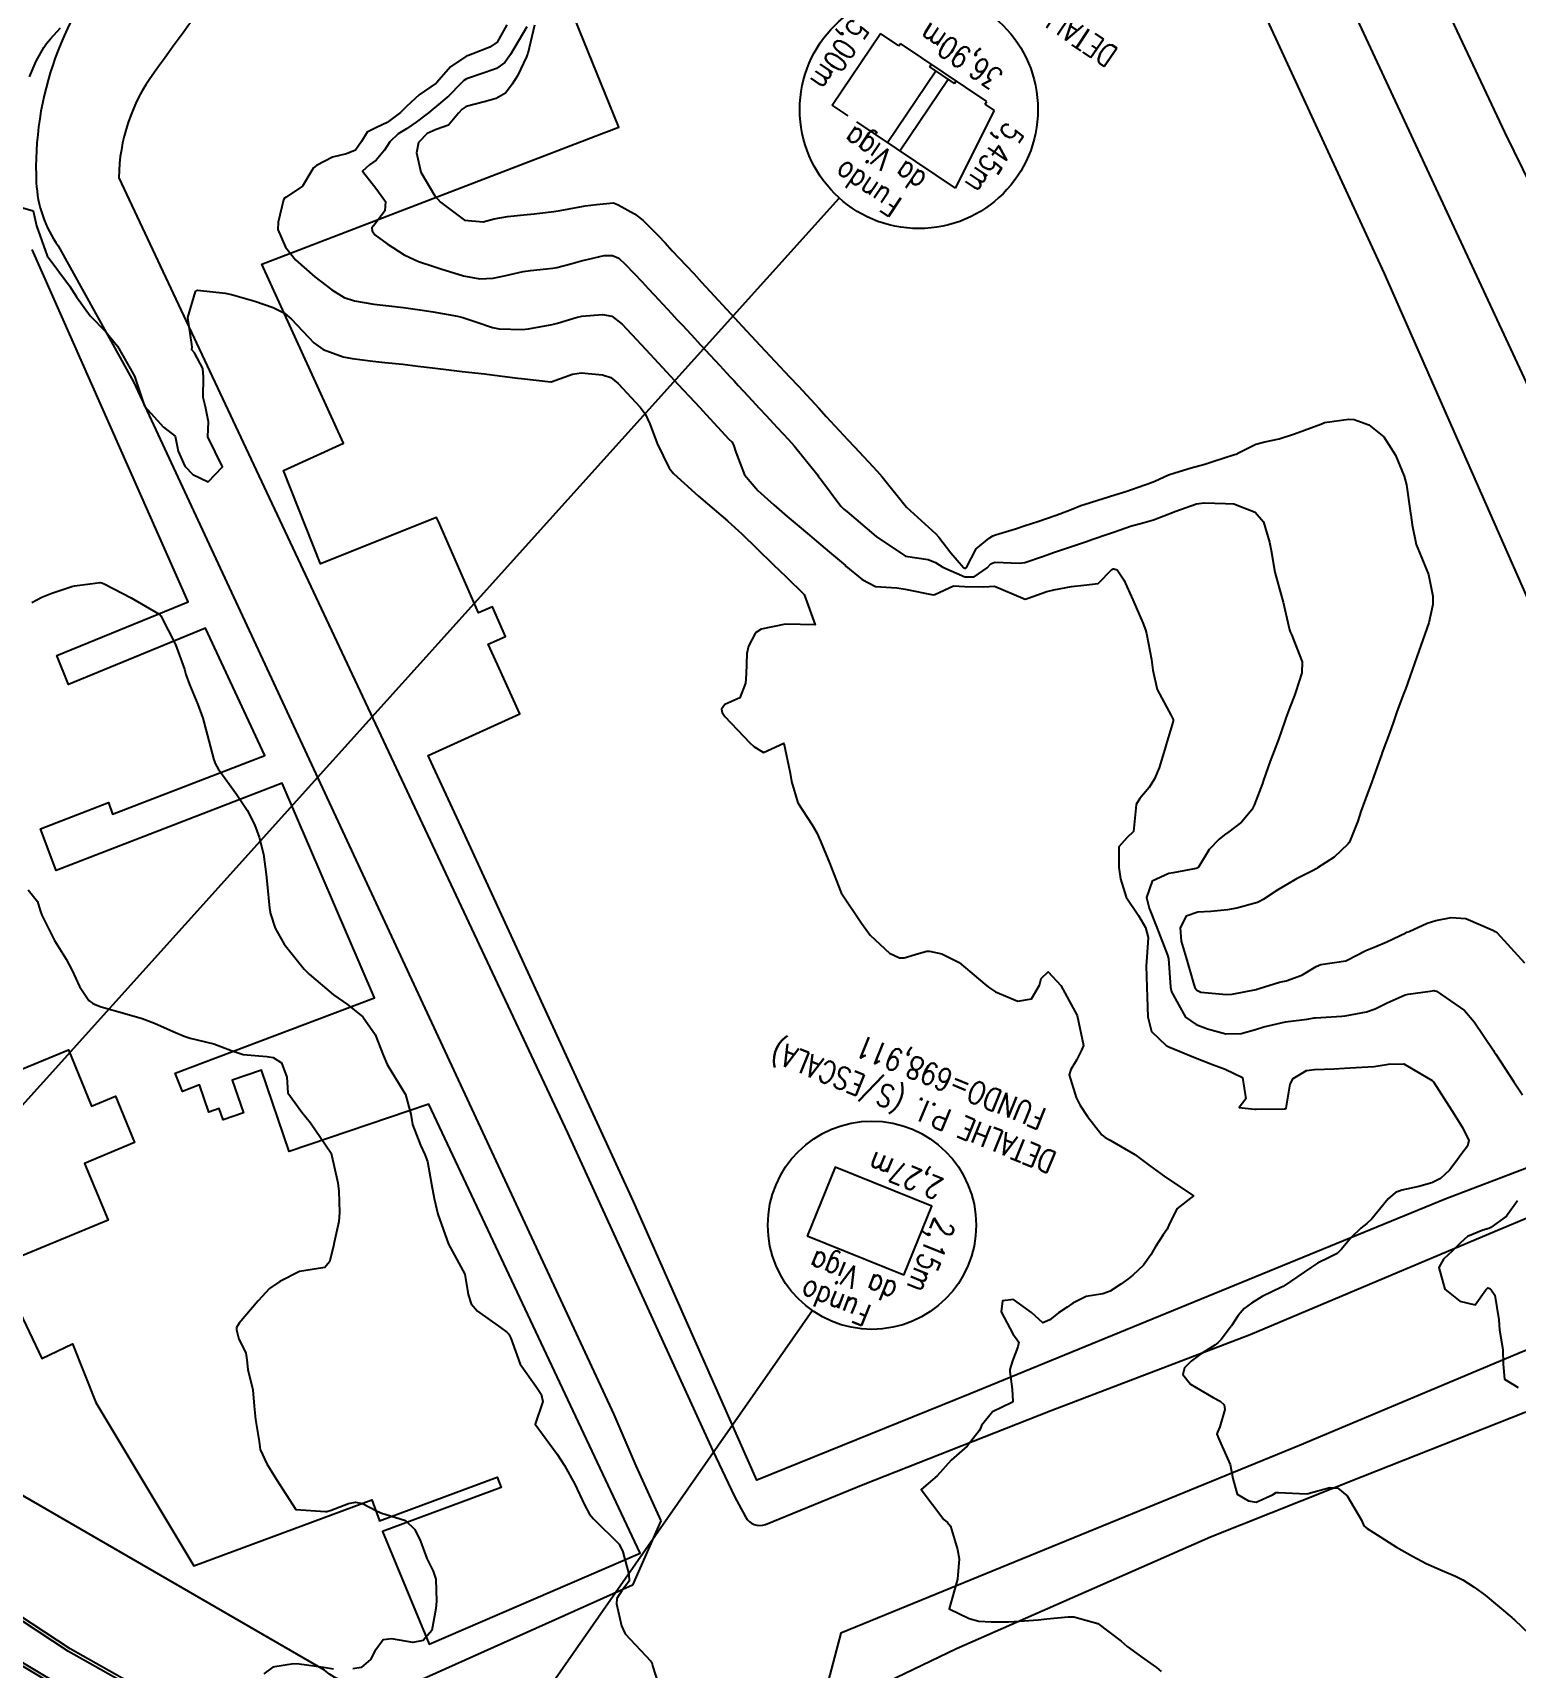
# Model space of a CAD drawing. Header units: metres. Extents: x 286371 to 293043, y 7462578 to 7466404.
# Drawn here: x 289140.2 to 289239.9, y 7464762.9 to 7464872.8 of the extents above; entities that cross this region are included whole.
import ezdxf

# ---------------------------------------------------------------- set-up
doc = ezdxf.new("R2010")
doc.units = ezdxf.units.M
doc.header["$MEASUREMENT"] = 0
doc.linetypes.add('CONTINUO', pattern=[0])
doc.linetypes.add('TRACEJADO', pattern=[8.7, 8, -0.7])
for name, color, linetype in [('Canteiro', 45, 'Continuous'), ('Curvas de Nivel 1m', 11, 'Continuous'), ('Curvas de Nivel 5m', 15, 'Continuous'), ('Edificações', 30, 'Continuous'), ('TEXTO', 45, 'Continuous'), ('Vias primárias', 230, 'Continuous')]:
    doc.layers.add(name, color=color, linetype=linetype)
doc.styles.add('ROMANS', font='romans', dxfattribs={"height": 0.2})

msp = doc.modelspace()

# ---------------------------------------------------------------- linework, layer by layer
at = {"layer": 'Canteiro'}
msp.add_lwpolyline([(289139.5, 7464763.28), (289151.4, 7464756.13, 1.06747), (289152.57, 7464758.4), (289142.59, 7464764.03), (289128.95, 7464773)], format="xyb", dxfattribs=at)
at = {"layer": 'Curvas de Nivel 1m', "flags": 128}
for points, elevation in [([(289172.04, 7464873.35), (289171.38, 7464872.18), (289170.9, 7464871.84), (289169.76, 7464871.39), (289169.47, 7464871.29), (289169.36, 7464871.25), (289168.25, 7464870.52), (289167.33, 7464869.47), (289167.31, 7464869.44), (289167.28, 7464869.43), (289166.14, 7464868.63), (289165.31, 7464867.88), (289165.1, 7464867.66), (289164.9, 7464867.46), (289163.99, 7464866.78), (289163.29, 7464866.44), (289162.66, 7464866.12), (289162.27, 7464865.5), (289161.86, 7464864.91), (289161.26, 7464864.68), (289160.33, 7464864.45), (289159.25, 7464863.89), (289159.05, 7464863.74), (289158.93, 7464863.55), (289158.3, 7464862.49), (289157.22, 7464861.77), (289157.09, 7464861.7), (289157.02, 7464861.58), (289156.68, 7464860.09), (289156.65, 7464859.58), (289157.17, 7464858.39), (289157.83, 7464857.56), (289159.13, 7464856.41), (289160.28, 7464855.53), (289161.11, 7464855.02), (289161.81, 7464854.79), (289163.1, 7464854.58), (289164.12, 7464854.45), (289165.1, 7464854.34), (289166.36, 7464854.17), (289167.09, 7464854.06), (289168.72, 7464853.77), (289169.09, 7464853.67), (289169.95, 7464853.38), (289171.08, 7464853.01), (289171.53, 7464852.91), (289173.08, 7464852.86), (289173.5, 7464852.91), (289175.08, 7464853.2), (289175.17, 7464853.22), (289175.44, 7464853.3), (289176.69, 7464853.68), (289177.09, 7464853.76), (289178.47, 7464853.88), (289179.09, 7464853.77), (289179.78, 7464853.23), (289181.06, 7464851.85), (289181.67, 7464851.21), (289183.03, 7464849.74), (289183.55, 7464849.18), (289185, 7464847.62), (289185.44, 7464847.15), (289186.97, 7464845.5), (289187.15, 7464845.31), (289187.28, 7464845.12), (289187.44, 7464844.63), (289188.01, 7464843.11), (289188.91, 7464842.04), (289189.99, 7464841.08), (289190.88, 7464840.3), (289191.56, 7464839.74), (289192.38, 7464839.04), (289192.86, 7464838.64), (289193.73, 7464837.9), (289194.79, 7464837), (289194.81, 7464836.97), (289194.83, 7464836.96), (289195.91, 7464836.07), (289196.81, 7464835.6), (289198.25, 7464835.5), (289198.81, 7464835.42), (289200.69, 7464835.03), (289200.81, 7464835.06), (289202.06, 7464835.64), (289202.81, 7464835.59), (289204.09, 7464835.58), (289204.82, 7464835.61), (289206.71, 7464834.82), (289206.8, 7464834.76), (289206.88, 7464834.74), (289207.08, 7464834.81), (289208.34, 7464835.26), (289208.81, 7464835.38), (289209.99, 7464835.59), (289210.82, 7464835.68), (289211.77, 7464835.79), (289212.69, 7464836.73), (289212.78, 7464836.78), (289212.83, 7464836.79), (289213.06, 7464836.72), (289213.5, 7464836.04), (289214.1, 7464834.7), (289214.78, 7464833.15), (289214.95, 7464832.69), (289215.02, 7464832.44), (289215.36, 7464830.69), (289215.45, 7464829.97), (289215.75, 7464828.68), (289216.69, 7464826.93), (289216.81, 7464826.66), (289216.81, 7464826.54), (289216.68, 7464826.09), (289216.35, 7464824.98), (289216.27, 7464824.67), (289215.88, 7464823.42), (289215.57, 7464822.68), (289215.2, 7464822.09), (289214.59, 7464821.35), (289214.34, 7464820.94), (289214.3, 7464820.7), (289214.15, 7464819.12), (289213.71, 7464818.71), (289213.17, 7464818.09), (289213.17, 7464816.71), (289213.27, 7464815.96), (289213.66, 7464814.71), (289214.48, 7464813.49), (289214.95, 7464812.69), (289215.13, 7464812), (289215.05, 7464810.69), (289215.01, 7464810.1), (289215.04, 7464808.68), (289215.07, 7464808), (289215.12, 7464806.68), (289215.37, 7464805.7), (289216.35, 7464804.75), (289216.52, 7464804.66), (289218.33, 7464803.93), (289219.47, 7464803.47), (289220.32, 7464803.16), (289221.48, 7464802.59), (289221.7, 7464801.17), (289221.25, 7464800.59), (289222.28, 7464800.47), (289222.39, 7464800.46), (289224.28, 7464800.49), (289224.33, 7464800.5), (289224.41, 7464800.54), (289224.69, 7464802.15), (289224.88, 7464802.54), (289225.77, 7464803.07), (289226.32, 7464803.14), (289227.63, 7464803.18), (289228.33, 7464803.22), (289229.5, 7464803.29), (289230.33, 7464803.34), (289231.28, 7464803.49), (289232.33, 7464803.51), (289234.23, 7464802.4), (289234.31, 7464802.3), (289235.54, 7464800.38), (289236.26, 7464799.23), (289236.68, 7464798.36), (289236.61, 7464797.99), (289236.23, 7464797.49), (289235.75, 7464796.84), (289235.4, 7464796.38), (289234.79, 7464795.8), (289234.2, 7464795.51), (289233.33, 7464795.28), (289232.19, 7464795.03), (289231.77, 7464794.86), (289231.27, 7464794.44), (289230.77, 7464793.85), (289230.16, 7464793.1), (289229.84, 7464792.78), (289229.44, 7464792.47), (289228.78, 7464791.84), (289228.13, 7464791.07), (289227.84, 7464790.78), (289227.31, 7464790.5), (289226.51, 7464790.11), (289226.11, 7464789.86), (289224.21, 7464788.55), (289224.09, 7464788.5), (289222.79, 7464787.87), (289222.08, 7464787.43), (289221.59, 7464787.07), (289221.19, 7464786.6), (289220.75, 7464785.9), (289220.04, 7464784.99), (289219.85, 7464784.8), (289219.61, 7464784.62), (289218.65, 7464784.01), (289218.02, 7464783.54), (289217.58, 7464783.08), (289217.48, 7464782.65), (289217.99, 7464782), (289219.51, 7464781.1), (289219.98, 7464780.85), (289220.24, 7464780.61), (289220.29, 7464780.28), (289219.95, 7464779.13), (289219.8, 7464778.77), (289219.76, 7464778.62), (289219.94, 7464778.2), (289220.65, 7464776.6), (289220.84, 7464775.66), (289221.11, 7464774.6), (289221.88, 7464774.14), (289222.4, 7464774.05), (289223.5, 7464774.56), (289223.74, 7464774.7), (289223.89, 7464774.71), (289225.79, 7464774.62), (289225.89, 7464774.64), (289227.35, 7464775.04), (289227.89, 7464775), (289228.52, 7464774.48), (289229.47, 7464772.86), (289229.64, 7464772.47), (289229.85, 7464772.29), (289230.29, 7464772.02), (289231.83, 7464771.03), (289232.91, 7464770.42), (289233.82, 7464769.94), (289234.89, 7464769.46), (289235.8, 7464769.09), (289236.28, 7464768.84), (289237.04, 7464768.35), (289237.78, 7464767.82), (289239.58, 7464766.31), (289239.67, 7464766.22), (289239.75, 7464766.15), (289241.72, 7464764.27)], 697), ([(289173.39, 7464873.2), (289172.29, 7464871.35), (289171.91, 7464870.8), (289171.35, 7464870.4), (289170.59, 7464870.13), (289169.34, 7464869.72), (289169.14, 7464869.6), (289168.94, 7464869.4), (289168.15, 7464868.58), (289167.31, 7464867.88), (289167.06, 7464867.68), (289166.78, 7464867.43), (289165.94, 7464866.8), (289165.29, 7464866.36), (289164.74, 7464866.01), (289164.17, 7464865.47), (289163.81, 7464864.93), (289163.26, 7464864.24), (289162.81, 7464863.93), (289162.35, 7464863.5), (289163.23, 7464862.36), (289163.89, 7464861.47), (289163.84, 7464860.84), (289163.18, 7464859.97), (289162.96, 7464859.71), (289162.98, 7464859.49), (289163.17, 7464859.23), (289164, 7464858.63), (289165.15, 7464857.89), (289166.11, 7464857.44), (289167.14, 7464857.09), (289167.61, 7464856.94), (289169.13, 7464856.48), (289170.23, 7464856.28), (289171.13, 7464856.31), (289171.98, 7464856.5), (289173.14, 7464856.76), (289173.63, 7464856.84), (289175.14, 7464856.99), (289175.4, 7464857.04), (289176.33, 7464857.29), (289176.97, 7464857.45), (289177.15, 7464857.5), (289178.57, 7464857.84), (289179.15, 7464857.85), (289179.56, 7464857.65), (289180.01, 7464857.23), (289181.13, 7464856.06), (289181.54, 7464855.62), (289181.93, 7464855.2), (289183.1, 7464853.95), (289183.46, 7464853.55), (289183.82, 7464853.17), (289184.43, 7464852.52), (289185.06, 7464851.83), (289185.39, 7464851.48), (289185.7, 7464851.14), (289186.36, 7464850.44), (289187.03, 7464849.71), (289187.32, 7464849.41), (289187.58, 7464849.11), (289188.27, 7464848.36), (289189, 7464847.58), (289189.47, 7464847.08), (289190.2, 7464846.29), (289190.97, 7464845.47), (289191.34, 7464845.05), (289192.93, 7464843.08), (289192.97, 7464843.02), (289193.12, 7464842.83), (289194.49, 7464841), (289194.69, 7464840.8), (289194.89, 7464840.63), (289196.86, 7464838.96), (289198.84, 7464837.63), (289200.35, 7464837.4), (289200.84, 7464837.2), (289201.33, 7464836.9), (289202.82, 7464836.25), (289203.45, 7464836.24), (289204.31, 7464836.85), (289204.56, 7464837.13), (289204.84, 7464837.24), (289206.49, 7464837.17), (289206.84, 7464837.21), (289208.03, 7464837.61), (289208.85, 7464837.9), (289209.51, 7464838.12), (289210.86, 7464838.58), (289210.99, 7464838.63), (289211.35, 7464838.75), (289212.47, 7464839.13), (289212.87, 7464839.27), (289213.95, 7464839.64), (289214.88, 7464839.9), (289215.5, 7464840.08), (289216.89, 7464840.61), (289216.93, 7464840.63), (289217.01, 7464840.66), (289218.39, 7464841.15), (289218.9, 7464841.22), (289220.33, 7464841.18), (289220.9, 7464841.14), (289222.33, 7464840.58), (289222.88, 7464839.94), (289223.3, 7464838.57), (289223.41, 7464838.01), (289223.66, 7464836.56), (289223.96, 7464835.41), (289224.21, 7464834.55), (289224.64, 7464832.68), (289224.69, 7464832.55), (289224.77, 7464832.37), (289225.5, 7464830.53), (289225.47, 7464829.79), (289225.06, 7464828.54), (289224.97, 7464828.27), (289224.69, 7464827.54), (289224.41, 7464826.82), (289224.32, 7464826.55), (289223.89, 7464825.32), (289223.6, 7464824.56), (289223.34, 7464823.85), (289222.9, 7464822.57), (289222.83, 7464822.36), (289222.6, 7464821.78), (289222.27, 7464820.9), (289222.11, 7464820.58), (289221.41, 7464819.75), (289220.56, 7464819.1), (289220.26, 7464818.9), (289219.9, 7464818.61), (289219.25, 7464817.91), (289218.53, 7464816.74), (289218.48, 7464816.68), (289218.37, 7464816.64), (289216.83, 7464816.35), (289216.52, 7464816.3), (289215.4, 7464815.79), (289215.02, 7464814.69), (289215.2, 7464813.97), (289215.73, 7464812.68), (289216.44, 7464810.82), (289216.49, 7464810.66), (289216.51, 7464810.59), (289216.64, 7464808.66), (289216.7, 7464808.36), (289217.65, 7464806.65), (289218.37, 7464806.17), (289219.12, 7464805.86), (289220.36, 7464805.54), (289221.39, 7464805.56), (289222.36, 7464805.83), (289222.92, 7464806.01), (289224.37, 7464806.33), (289224.55, 7464806.36), (289225.82, 7464806.52), (289226.29, 7464806.6), (289226.38, 7464806.6), (289228.15, 7464806.72), (289228.38, 7464806.74), (289229.82, 7464807.02), (289230.39, 7464807.22), (289231.21, 7464807.62), (289232.4, 7464808.16), (289232.61, 7464808.21), (289234.09, 7464808.4), (289234.36, 7464808.44), (289234.4, 7464808.43), (289234.52, 7464808.39), (289236.39, 7464807.11), (289237.04, 7464806.35), (289238.35, 7464804.41), (289238.4, 7464804.33), (289238.5, 7464804.17), (289239.71, 7464802.31), (289240.29, 7464801.43)], 696), ([(289139.97, 7464869.84), (289140.42, 7464870.91), (289140.93, 7464871.82), (289141.1, 7464872.09), (289141.37, 7464872.39), (289142.04, 7464873.15)], 697), ([(289139.2, 7464861.14), (289140.2, 7464860.84), (289140.44, 7464859.84), (289141.15, 7464857.82), (289142.66, 7464855.8), (289143.11, 7464855.07), (289144.03, 7464853.78), (289145.08, 7464852.7), (289145.88, 7464851.75), (289147.02, 7464849.73), (289147.69, 7464847.72), (289148.97, 7464846.3), (289149.74, 7464845.69), (289149.95, 7464844.69), (289150.39, 7464843.68), (289150.93, 7464843.13), (289151.96, 7464842.62), (289152.93, 7464843.64), (289151.94, 7464845.66), (289151.98, 7464846.66), (289151.78, 7464847.66), (289151.63, 7464848.29), (289151.66, 7464849.66), (289151.62, 7464850.25), (289151.05, 7464851.29), (289150.88, 7464851.49), (289150.89, 7464851.67), (289150.86, 7464851.86), (289150.61, 7464853.67), (289151.12, 7464855.42), (289151.26, 7464855.52), (289153.12, 7464855.3), (289153.53, 7464855.22), (289155.1, 7464854.76), (289156.34, 7464854.34), (289157.09, 7464853.97), (289157.57, 7464853.57), (289159.06, 7464851.97), (289159.69, 7464851.53), (289161.05, 7464851.04), (289161.64, 7464850.91), (289163.04, 7464850.75), (289163.85, 7464850.66), (289165.04, 7464850.53), (289166.06, 7464850.41), (289167.04, 7464850.29), (289168.31, 7464850.13), (289169.03, 7464850.05), (289170.53, 7464849.88), (289171.03, 7464849.82), (289172.77, 7464849.6), (289173.03, 7464849.57), (289174.99, 7464849.34), (289175.02, 7464849.34), (289176.45, 7464849.87), (289177.03, 7464849.96), (289178.46, 7464849.82), (289179.03, 7464849.63), (289179.52, 7464849.24), (289181, 7464847.64), (289181.34, 7464847.21), (289181.66, 7464846.53), (289182.15, 7464845.2), (289182.94, 7464843.54), (289183.23, 7464843.18), (289184.91, 7464841.66), (289185.53, 7464841.15), (289186.88, 7464840), (289187.85, 7464839.11), (289188.85, 7464838.15), (289189.94, 7464837.08), (289190.82, 7464836.25), (289192.03, 7464835.05), (289192.77, 7464833.03), (289190.77, 7464833.06), (289189.13, 7464832.73), (289188.76, 7464832.48), (289188.27, 7464831.59), (289188.17, 7464831.1), (289188.12, 7464829.71), (289188.08, 7464829.1), (289187.7, 7464828.11), (289186.69, 7464827.66), (289186.46, 7464827.36), (289186.52, 7464827.13), (289186.68, 7464826.85), (289188.37, 7464825.1), (289188.65, 7464824.84), (289189.29, 7464824.44), (289190.65, 7464825.06), (289191.08, 7464823.06), (289191.18, 7464822.49), (289191.59, 7464821.05), (289192.57, 7464819.57), (289192.87, 7464819.03), (289193.11, 7464818.47), (289193.73, 7464817.02), (289194.5, 7464815), (289195.87, 7464812.98), (289196.46, 7464812.16), (289197.75, 7464810.95), (289198.43, 7464810.64), (289198.74, 7464810.63), (289199.7, 7464810.93), (289200.27, 7464811.08), (289200.44, 7464811.09), (289201.27, 7464810.9), (289202.43, 7464810.33), (289204.16, 7464808.86), (289204.4, 7464808.66), (289204.88, 7464808.36), (289206.39, 7464807.72), (289207.31, 7464807.89), (289207.83, 7464808.8), (289207.95, 7464809.26), (289208.42, 7464809.71), (289209.26, 7464808.78), (289210.37, 7464806.76), (289210.8, 7464804.76), (289210.67, 7464804.43), (289210.33, 7464803.77), (289209.95, 7464803.14), (289209.83, 7464802.77), (289210.29, 7464801.26), (289210.55, 7464800.76), (289211.06, 7464799.97), (289212.03, 7464798.74), (289212.25, 7464798.57), (289212.58, 7464798.39), (289214.24, 7464797.43), (289215.22, 7464796.69), (289216.21, 7464795.96), (289218.19, 7464794.64), (289217.06, 7464793.78), (289216.53, 7464792.67), (289216.42, 7464792.41), (289216.15, 7464792.02), (289215.62, 7464791.2), (289215.32, 7464790.69), (289214.82, 7464789.99), (289214.11, 7464789.31), (289213.77, 7464789.05), (289213.3, 7464788.72), (289212.58, 7464788.25), (289212.09, 7464788.07), (289210.97, 7464787.87), (289210.08, 7464787.44), (289209.69, 7464787.16), (289209.12, 7464786.78), (289208.54, 7464786.31), (289208.06, 7464786.11), (289207.29, 7464786.81), (289206.09, 7464787.68), (289205.34, 7464787.58), (289205.26, 7464786.84), (289206.05, 7464785.37), (289206.44, 7464784.82), (289206.37, 7464784.49), (289206.02, 7464783.56), (289205.85, 7464782.98), (289205.84, 7464782.83), (289205.99, 7464781.66), (289206.04, 7464780.82), (289206.02, 7464780.78), (289205.97, 7464780.75), (289204.67, 7464780.14), (289203.95, 7464779.21), (289203.84, 7464778.96), (289203.78, 7464778.86), (289202.98, 7464777.82), (289201.91, 7464776.88), (289200.96, 7464775.84), (289199.88, 7464774.91), (289201.4, 7464772.89), (289201.66, 7464772.7), (289201.85, 7464772.44), (289202.33, 7464770.88), (289202.43, 7464770.26), (289202.33, 7464768.88), (289201.76, 7464766.89), (289203.12, 7464766.24), (289203.75, 7464766.07), (289204.58, 7464766.02), (289205.75, 7464766.02), (289206.5, 7464766.06), (289207.75, 7464766.16), (289208.34, 7464766.21), (289209.76, 7464766.35), (289210.15, 7464766.36), (289211.75, 7464765.91), (289213.33, 7464764.71), (289213.73, 7464764.35), (289214.86, 7464763.54), (289215.71, 7464762.95), (289216.01, 7464762.67)], 698), ([(289140.12, 7464834.51), (289140.8, 7464834.88), (289141.47, 7464835.15), (289142.81, 7464835.59), (289142.98, 7464835.63), (289144.03, 7464835.78), (289144.72, 7464835.87), (289144.82, 7464835.85), (289145.02, 7464835.76), (289146.8, 7464834.84), (289148.71, 7464833.71), (289148.78, 7464833.62), (289149.77, 7464831.69), (289150.37, 7464830.04), (289150.46, 7464829.68), (289150.71, 7464829), (289151.28, 7464827.67), (289151.6, 7464826.74), (289151.91, 7464825.66), (289152.34, 7464823.95), (289152.45, 7464823.65), (289152.63, 7464823.34), (289153.87, 7464821.63), (289154.58, 7464820.57), (289155.09, 7464819.61), (289155.4, 7464818.75), (289155.68, 7464817.6), (289155.86, 7464816.25), (289155.93, 7464815.59), (289156.09, 7464813.98), (289156.15, 7464813.59), (289156.46, 7464812.63), (289157.08, 7464811.57), (289158.42, 7464809.89), (289158.75, 7464809.55), (289160.39, 7464808.15), (289161.34, 7464807.51), (289162.37, 7464806.67), (289163.18, 7464805.48), (289163.75, 7464804.06), (289163.99, 7464803.47), (289164.32, 7464802.95), (289165.22, 7464801.45), (289165.59, 7464800.13), (289165.7, 7464799.44), (289166.24, 7464798.04), (289166.53, 7464797.43), (289166.7, 7464796.96), (289166.98, 7464795.42), (289167.15, 7464794.46), (289167.41, 7464793.42), (289168.13, 7464791.4), (289169.22, 7464789.39), (289169.45, 7464788.01), (289169.64, 7464787.38), (289170.07, 7464786.9), (289171.61, 7464785.79), (289172.05, 7464785.48), (289172.17, 7464785.34), (289172.3, 7464785.08), (289172.93, 7464783.33), (289173.99, 7464781.86), (289174.34, 7464781.31), (289174.45, 7464780.83), (289173.95, 7464779.31), (289175.42, 7464777.29), (289175.91, 7464776.52), (289176.6, 7464775.27), (289177.25, 7464773.89), (289177.59, 7464773.26), (289177.86, 7464772.94), (289179.58, 7464771.23), (289179.83, 7464770.73), (289180.23, 7464769.22), (289180.26, 7464768.75), (289179.79, 7464768.14), (289179.43, 7464767.58), (289179.4, 7464767.23), (289179.74, 7464765.74), (289180, 7464765.22), (289181.71, 7464763.38), (289181.81, 7464763.19), (289181.84, 7464763.05), (289182.43, 7464761.18)], 699), ([(289239.96, 7464794.31), (289239.22, 7464793.27), (289238.16, 7464792.51), (289238.03, 7464792.46), (289237.63, 7464792.34), (289236.59, 7464791.92), (289236.14, 7464791.49), (289235.58, 7464790.92), (289234.98, 7464790.38), (289234.68, 7464789.82), (289235.08, 7464788.38), (289236.08, 7464787.56), (289237.12, 7464787.31), (289237.84, 7464788.34), (289237.97, 7464788.46), (289238.1, 7464788.41), (289238.2, 7464788.33), (289238.44, 7464787.97), (289238.71, 7464786.32), (289238.75, 7464785.63), (289238.98, 7464784.32), (289239, 7464783.34), (289239.08, 7464782.32), (289240, 7464781.77)], 696)]:
    msp.add_lwpolyline(points, dxfattribs=dict(at, elevation=elevation))
at = {"layer": 'Curvas de Nivel 5m', "flags": 128}
for points, elevation in [([(289173.9, 7464873.32), (289173.44, 7464871.41), (289173.41, 7464871.33), (289173.36, 7464871.19), (289172.76, 7464869.92), (289172.4, 7464869.35), (289171.94, 7464868.74), (289171.32, 7464868.39), (289170.52, 7464868.17), (289169.31, 7464867.85), (289169.03, 7464867.68), (289168.8, 7464867.4), (289168.11, 7464866.59), (289167.29, 7464866.31), (289166.68, 7464866.04), (289166.11, 7464865.44), (289165.96, 7464864.75), (289166.25, 7464863.44), (289167.21, 7464861.85), (289167.59, 7464861.42), (289169.19, 7464860.21), (289170.45, 7464860.11), (289171.19, 7464860.3), (289172.09, 7464860.46), (289173.19, 7464860.58), (289173.87, 7464860.65), (289175.2, 7464860.79), (289175.63, 7464860.86), (289177.2, 7464861.16), (289177.3, 7464861.18), (289178.07, 7464861.26), (289179.21, 7464861.37), (289179.31, 7464861.34), (289179.53, 7464861.24), (289180.63, 7464860.65), (289181.19, 7464860.22), (289182.2, 7464859.19), (289182.67, 7464858.69), (289183.16, 7464858.16), (289184.09, 7464857.16), (289184.6, 7464856.62), (289185.13, 7464856.04), (289185.97, 7464855.13), (289187.1, 7464853.92), (289187.85, 7464853.1), (289189.06, 7464851.79), (289189.74, 7464851.07), (289191.03, 7464849.68), (289191.63, 7464849.05), (289193, 7464847.57), (289193.51, 7464847.02), (289194.96, 7464845.45), (289195.4, 7464844.99), (289196.93, 7464843.34), (289197.27, 7464842.96), (289198.89, 7464840.93), (289200.87, 7464839.13), (289201.08, 7464838.9), (289201.88, 7464837.86), (289202.74, 7464836.88), (289202.83, 7464836.82), (289202.88, 7464836.82), (289202.94, 7464836.87), (289203.59, 7464838.12), (289204.45, 7464838.85), (289204.71, 7464839), (289204.87, 7464839.06), (289206.22, 7464839.48), (289206.88, 7464839.69), (289207.72, 7464839.97), (289208.89, 7464840.37), (289209.2, 7464840.47), (289209.97, 7464840.77), (289210.62, 7464841.03), (289210.9, 7464841.13), (289212.12, 7464841.52), (289212.91, 7464841.76), (289213.64, 7464841.99), (289214.92, 7464842.42), (289215.12, 7464842.49), (289215.59, 7464842.68), (289216.5, 7464843.1), (289216.93, 7464843.24), (289218.03, 7464843.56), (289218.94, 7464843.82), (289219.56, 7464844.01), (289220.95, 7464844.47), (289221.05, 7464844.5), (289221.26, 7464844.6), (289222.37, 7464845.17), (289222.97, 7464845.32), (289223.95, 7464845.53), (289224.97, 7464845.86), (289226.75, 7464846.51), (289226.91, 7464846.58), (289226.99, 7464846.61), (289228.63, 7464846.84), (289228.99, 7464846.81), (289229.98, 7464846.46), (289230.97, 7464845.66), (289231.76, 7464844.43), (289232.34, 7464843.02), (289232.49, 7464842.42), (289232.78, 7464840.53), (289232.8, 7464840.42), (289232.88, 7464839.75), (289233.16, 7464838.41), (289233.37, 7464837.89), (289233.98, 7464836.4), (289234.26, 7464834.94), (289234.27, 7464834.39), (289234.01, 7464833.16), (289233.73, 7464832.4), (289233.19, 7464830.86), (289233.03, 7464830.42), (289232.72, 7464829.53), (289232.43, 7464828.7), (289232.33, 7464828.43), (289231.88, 7464827.24), (289231.6, 7464826.44), (289231.36, 7464825.75), (289230.87, 7464824.45), (289230.81, 7464824.29), (289230.63, 7464823.79), (289230.29, 7464822.79), (289230.17, 7464822.46), (289229.74, 7464821.32), (289229.44, 7464820.47), (289229.22, 7464819.83), (289228.7, 7464818.48), (289228.64, 7464818.39), (289228.55, 7464818.28), (289227.64, 7464817.4), (289226.53, 7464816.68), (289226.42, 7464816.62), (289226.22, 7464816.52), (289225.11, 7464815.94), (289224.51, 7464815.6), (289223.86, 7464815.2), (289222.86, 7464814.57), (289222.63, 7464814.43), (289222.49, 7464814.37), (289221.1, 7464813.98), (289220.48, 7464813.87), (289219.35, 7464813.75), (289218.48, 7464813.71), (289217.7, 7464813.43), (289217.29, 7464812.65), (289217.35, 7464811.75), (289217.7, 7464810.65), (289218.21, 7464808.84), (289218.27, 7464808.64), (289218.4, 7464808.46), (289218.69, 7464808.34), (289220.4, 7464808.18), (289220.78, 7464808.21), (289222.4, 7464808.52), (289222.44, 7464808.53), (289222.59, 7464808.57), (289223.96, 7464809.01), (289224.41, 7464809.09), (289225.47, 7464809.47), (289226.43, 7464810.06), (289226.75, 7464810.19), (289228.43, 7464810.45), (289228.46, 7464810.46), (289228.52, 7464810.48), (289229.77, 7464811.14), (289230.45, 7464811.41), (289231.17, 7464811.72), (289232.46, 7464812.33), (289232.53, 7464812.36), (289232.68, 7464812.42), (289233.9, 7464812.98), (289234.48, 7464813.15), (289235.51, 7464813.35), (289236.48, 7464813.28), (289238.3, 7464812.5), (289238.47, 7464812.42), (289238.59, 7464812.33), (289240.43, 7464810.3)], 695), ([(289139.88, 7464815.21), (289140.49, 7464814.42), (289140.67, 7464813.82), (289140.79, 7464813.51), (289141.64, 7464811.81), (289142.43, 7464810.54), (289142.82, 7464809.79), (289143.32, 7464808.71), (289143.95, 7464807.77), (289144.2, 7464807.59), (289144.38, 7464807.5), (289144.78, 7464807.35), (289146.37, 7464806.9), (289147.53, 7464806.56), (289148.36, 7464806.25), (289149.62, 7464805.69), (289150.35, 7464805.37), (289150.76, 7464805.25), (289152.34, 7464804.87), (289153.58, 7464804.38), (289154.33, 7464804.14), (289155.92, 7464804), (289156.33, 7464803.94), (289156.9, 7464803.58), (289157.26, 7464802.62), (289157.32, 7464801.57), (289158.27, 7464800.26), (289158.85, 7464799.55), (289160.23, 7464797.52), (289160.68, 7464795.52), (289160.74, 7464794.97), (289160.8, 7464793.52), (289160.76, 7464792.92), (289160.44, 7464791.52), (289160.39, 7464791.27), (289160.12, 7464790.21), (289159.81, 7464789.84), (289158.11, 7464789.55), (289156.79, 7464788.88), (289156.1, 7464788.41), (289155.33, 7464787.6), (289154.06, 7464786.08), (289153.88, 7464785.8), (289153.87, 7464785.63), (289154.04, 7464785.02), (289154.5, 7464784.09), (289154.56, 7464783.62), (289154.64, 7464782.98), (289154.96, 7464781.61), (289155.06, 7464780.51), (289155.16, 7464779.61), (289155.39, 7464778.14), (289155.46, 7464777.6), (289155.91, 7464776.64), (289156.56, 7464775.58), (289157.86, 7464773.56), (289159.86, 7464773.44), (289159.95, 7464773.44), (289160.24, 7464773.53), (289161.41, 7464773.97), (289161.87, 7464774.07), (289162.34, 7464773.97), (289163.28, 7464773.48), (289163.68, 7464773.29), (289163.86, 7464773.25), (289165.24, 7464772.83), (289165.85, 7464772.22), (289166.23, 7464771.43), (289166.66, 7464770.27), (289167.08, 7464769.42), (289167.27, 7464768.89), (289167.31, 7464767.41), (289167.27, 7464766.92), (289167.01, 7464765.43), (289166.41, 7464764.76), (289165.73, 7464764.62), (289164.32, 7464764.88), (289163.73, 7464764.8), (289163.16, 7464764.05), (289162.87, 7464763.49), (289162.26, 7464762.95), (289161.7, 7464762.85)], 700), ([(289160.39, 7464762.83), (289159.71, 7464762.95), (289158.09, 7464763.17), (289157.71, 7464763.2), (289156.32, 7464762.97), (289155.7, 7464762.53)], 700)]:
    msp.add_lwpolyline(points, dxfattribs=dict(at, elevation=elevation))
at = {"layer": 'Edificações'}
for points in [[(289257.31, 7464802.89), (289235.11, 7464794.43), (289203.17, 7464781.35), (289188.84, 7464775.53), (289180.55, 7464794.27), (289169.1, 7464819.15), (289166.96, 7464823.8), (289166.75, 7464824.24), (289172.92, 7464827.03), (289171.41, 7464830.36), (289170.78, 7464831.73), (289171.94, 7464832.23), (289171.08, 7464834.23), (289170.14, 7464833.83), (289167.46, 7464839.92), (289167.31, 7464840.24), (289159.52, 7464837.13), (289157.02, 7464843.39), (289161.06, 7464845.23), (289155.58, 7464857.26), (289178.55, 7464866.08), (289179.56, 7464866.47), (289171.57, 7464886.17)], [(289219.22, 7464882.17), (289231, 7464856.62), (289244.28, 7464826.51)], [(289136.86, 7464802.1), (289142.58, 7464804.45), (289144.13, 7464800.68), (289145.73, 7464801.34), (289147.02, 7464798.22), (289143.66, 7464796.83), (289145.24, 7464793), (289137.82, 7464789.94), (289140.8, 7464783.71), (289142.84, 7464784.69), (289144.42, 7464780.75), (289151.01, 7464769.79), (289162.97, 7464774.22), (289163.49, 7464772.81), (289171.4, 7464775.74), (289171.66, 7464775.04), (289163.69, 7464772.09), (289166.83, 7464764.52), (289181.01, 7464770.64), (289166.8, 7464800.81), (289157.42, 7464797.62), (289155.55, 7464803.09), (289153.59, 7464802.42), (289154.34, 7464800.22), (289152.97, 7464799.75), (289152.71, 7464800.51), (289152.01, 7464800.27), (289151.39, 7464802.1), (289150.25, 7464801.65), (289149.76, 7464802.89), (289163.15, 7464807.96), (289156.94, 7464822.38), (289141.76, 7464816.52), (289140.69, 7464819.31), (289145.26, 7464821.07), (289145.55, 7464820.3), (289155.77, 7464824.24), (289151.8, 7464832.79), (289142.58, 7464829.02), (289141.79, 7464830.96), (289150.63, 7464834.57), (289140.14, 7464858.24)], [(289243.94, 7464715.14), (289238.52, 7464716.51), (289239.01, 7464718.46), (289230.83, 7464720.53), (289230.31, 7464718.49), (289222.45, 7464720.48), (289223.73, 7464725.53), (289222.72, 7464725.79), (289214.13, 7464721.47), (289211.43, 7464723.23), (289208.12, 7464730.09), (289212.72, 7464732.31), (289209.37, 7464739.26), (289203.9, 7464750.6), (289201.37, 7464749.38), (289196.49, 7464761.44), (289196.49, 7464761.44), (289202.27, 7464764.23), (289219.33, 7464771.73), (289229.53, 7464775.78), (289240.53, 7464780.14)]]:
    msp.add_lwpolyline(points, dxfattribs=at)
at = {"layer": 'TEXTO', "linetype": 'TRACEJADO', "flags": 128}
for points in [[(289202.19, 7464862.36), (289193.9, 7464867.95)], [(289198.71, 7464789.32), (289192.22, 7464791.94)]]:
    msp.add_lwpolyline(points, dxfattribs=at)
at = {"layer": 'TEXTO', "linetype": 'CONTINUO'}
for points in [[(289193.9, 7464867.95, 0), (289197.15, 7464872.76, 0)], [(289198.39, 7464871.92, 0), (289197.15, 7464872.76, 0)], [(289198.39, 7464871.92, 0), (289198.5, 7464872.09, 0)], [(289204.3, 7464868.18, 0), (289198.5, 7464872.09, 0)], [(289197.63, 7464865.44, 0), (289200.88, 7464870.25, 0)], [(289200.46, 7464870.53, 0), (289200.57, 7464870.69, 0)], [(289202.12, 7464869.41, 0), (289200.46, 7464870.53, 0)], [(289198.46, 7464864.88, 0), (289201.71, 7464869.69, 0)], [(289202.12, 7464869.41, 0), (289202.23, 7464869.57, 0)], [(289204.19, 7464868.01, 0), (289204.3, 7464868.18, 0)], [(289204.81, 7464867.59, 0), (289204.19, 7464868.01, 0)], [(289202.19, 7464862.36, 0), (289204.81, 7464867.59, 0)], [(289111.31, 7464769.46, 0), (289194.37, 7464861.7, 0)], [(289198.71, 7464789.32, 0), (289200.59, 7464793.95, 0), (289194.1, 7464796.57, 0), (289192.22, 7464791.94, 0)], [(289192.58, 7464786.93, 0), (289156.89, 7464735.8, 0)]]:
    msp.add_polyline3d(points, dxfattribs=at)
for centre, radius in [((289199.73, 7464867.65), 8), ((289196.58, 7464792.67), 7)]:
    msp.add_circle(centre, radius, dxfattribs=at)
at = {"layer": 'Vias primárias'}
for points, elevation in [([(289236.66, 7464941.61), (289221.2, 7464933.7, 0.00324), (289200.56, 7464922.97, -0.019954), (289194.04, 7464919.86), (289178.67, 7464910.18, 0.044692), (289171.85, 7464904.99), (289167.53, 7464901.89), (289146.09, 7464878.41, 0.198952), (289140.42, 7464862.73, 0.144738), (289141.89, 7464858.48), (289146.94, 7464849.36), (289179.22, 7464779.94), (289180.7, 7464776.5), (289182.4, 7464772.8)], 698.39), ([(289306.06, 7464904.97), (289321.62, 7464871.81), (289338.08, 7464837.8), (289338.95, 7464835.99, -0.398863), (289337.61, 7464831.78), (289320.26, 7464823.9), (289294.5, 7464813.08), (289279.87, 7464807.02), (289275.57, 7464805.05), (289273.29, 7464804, -0.429126), (289265.8, 7464806.99), (289252.23, 7464839.39), (289239.14, 7464866.09), (289224.94, 7464896.28), (289216.84, 7464912.89), (289216, 7464914.75, -0.385063), (289217.65, 7464919.86), (289237.36, 7464932.7, -0.230907), (289242.87, 7464933.38, 0.206542), (289245.98, 7464933.62, -0.932159)], 691.29), ([(289180.48, 7464768.49), (289166, 7464761.98, -0.280988), (289159.79, 7464762.76), (289136.92, 7464775.98, -0.062339), (289096.22, 7464806.85, -0.010782), (289072.66, 7464830.86)], 698.39)]:
    msp.add_lwpolyline(points, format="xyb", dxfattribs=dict(at, elevation=elevation))
for points in [[(289210.8, 7464913.22, 0.402564), (289204.45, 7464917.02), (289194.61, 7464915.7, 0.206946), (289190.32, 7464913.31), (289174.13, 7464900.27, 0.063131), (289158.89, 7464884.45, 0.002481), (289148.31, 7464870.1, 0.155273), (289145.96, 7464863.07), (289176.12, 7464798.88), (289185.89, 7464777.51), (289187.35, 7464774.44), (289188.07, 7464773.07, 0.379274), (289189.43, 7464772.56), (289195.98, 7464775.24), (289208.55, 7464780.2), (289222, 7464785.33), (289238.04, 7464792.1), (289259.48, 7464801.08, 0.249089), (289261.51, 7464803.57, -4.208467)], [(289210.8, 7464913.22), (289250.27, 7464828.43), (289261.51, 7464803.57, 0.110863)], [(289139.4, 7464763.11), (289151.29, 7464755.96, 1.063632), (289152.66, 7464758.58), (289142.69, 7464764.2), (289129.06, 7464773.17)]]:
    msp.add_lwpolyline(points, format="xyb", dxfattribs=at)
msp.add_lwpolyline([(289299.24, 7464726.38), (289269.76, 7464788.85), (289268.63, 7464791.24), (289264.53, 7464793.75), (289261.22, 7464792.47), (289240.33, 7464784.19), (289225.3, 7464777.86), (289194.48, 7464765.26), (289193.63, 7464762.03), (289196.53, 7464755.53), (289199.45, 7464748.72)], dxfattribs=at)
at = {"layer": 'Vias primárias', "elevation": 698.39}
msp.add_lwpolyline([(289182.4, 7464772.8), (289180.48, 7464768.49)], dxfattribs=at)

# ---------------------------------------------------------------- texts
at = {"layer": 'TEXTO', "style": 'ROMANS', "width": 0.8}
for s, rotation, p in [('DETALHE P.I. (S/ESCALA)', 146, (289213.2, 7464871.66)), ('5,00m', 236, (289195.23, 7464873.85)), ('36,90m', 146, (289205.51, 7464870.11)), ('5,45m', 236, (289205.63, 7464866.9)), ('da Viga', 146, (289200.34, 7464863.2)), ('Fundo', 146, (289198.69, 7464861.6)), ('DETALHE P.I. (S/ESCALA)', 158, (289209.07, 7464797.51)), ('FUNDO=698,911', 158, (289208.39, 7464800.45)), ('2,27m', 158, (289201.49, 7464795.73)), ('2,15m', 248, (289200.82, 7464793.28)), ('da Viga', 158, (289198.38, 7464788.73)), ('Fundo', 158, (289196.63, 7464787.24))]:
    msp.add_text(s, height=1.5, rotation=rotation, dxfattribs=at).set_placement(p)

doc.saveas('drawing.dxf')
